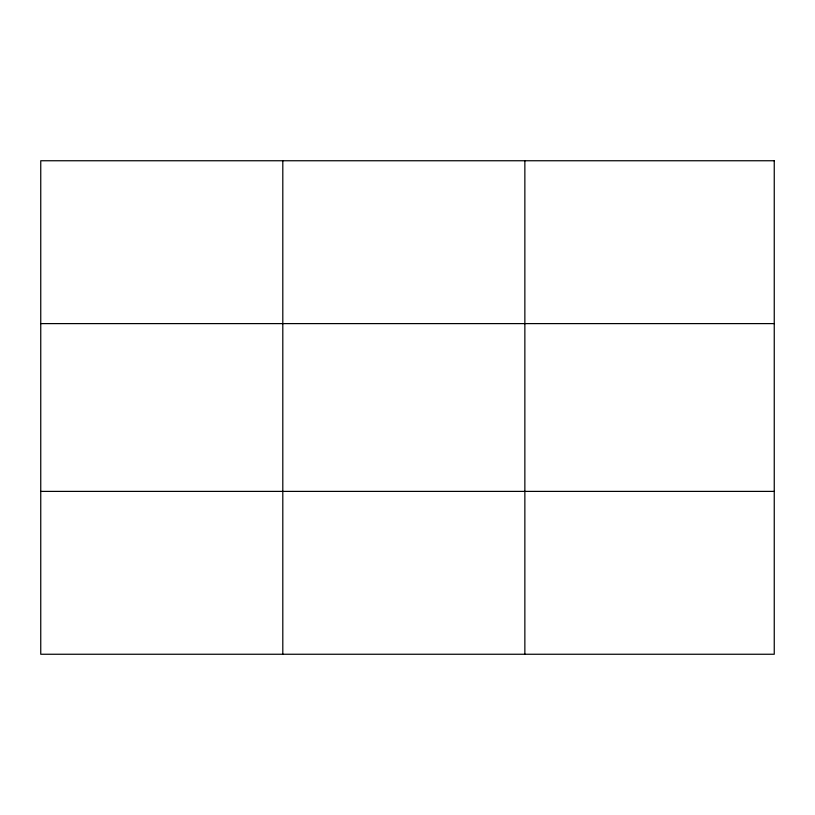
<?xml version="1.0" encoding="UTF-8"?>
<svg xmlns="http://www.w3.org/2000/svg" width="815" height="815" viewBox="0 0 815 815"><rect width="100%" height="100%" fill="white"/><g stroke="black" fill="none" stroke-linecap="round" stroke-linejoin="round"><path stroke-width="1.22" d="M282.805 160.749L282.805 654.251M524.86 160.749L524.86 654.251M40.75 323.606L774.25 323.606M40.75 491.394L774.25 491.394M774.25 160.749L774.25 654.251L40.75 654.251L40.75 160.749L774.25 160.749"/></g></svg>
